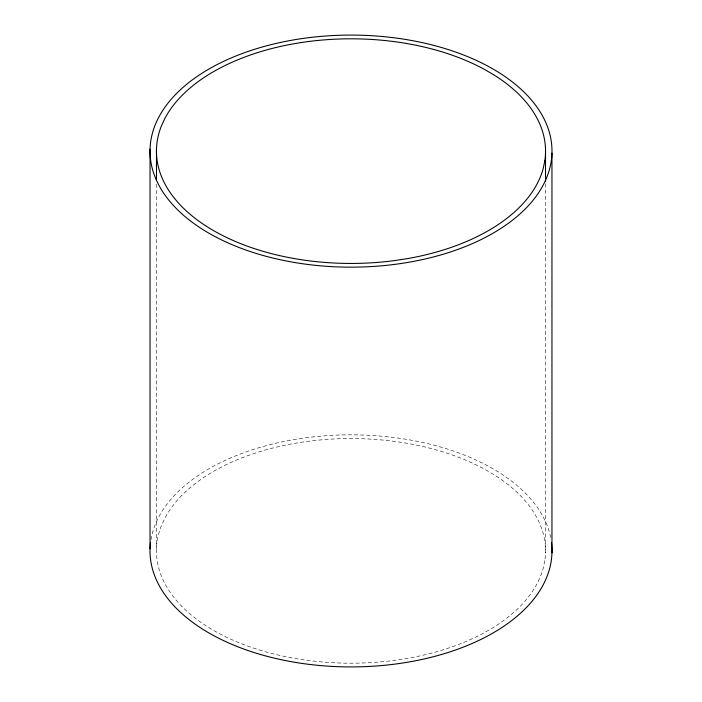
<?xml version="1.0" encoding="UTF-8"?>
<svg xmlns="http://www.w3.org/2000/svg" width="702" height="702" viewBox="0 0 702 702"><rect width="100%" height="100%" fill="white"/><g stroke="black" fill="none" stroke-linecap="round" stroke-linejoin="round"><path stroke-width="0.53" stroke-dasharray="3.51 2.63" d="M545.515 183.749L545.515 552.834M156.485 184.214L156.485 548.92M150.93 539.759A200.991 116.041 0 0 1 351 434.836A200.991 116.041 0 0 1 551.061 539.75M544.805 560.67L543.155 568.444A194.551 112.32 0 0 1 407.88 658.292L394.761 660.319A194.551 112.32 0 0 1 161.434 525.614L164.952 518.041A194.551 112.32 0 0 1 483.678 468.725L493.287 474.271A194.551 112.32 0 0 1 544.805 560.67"/><path stroke-width="1.05" d="M551.956 153.15A200.991 116.041 0 0 1 247.481 250.588A200.991 116.041 0 0 1 253.554 49.631A200.991 116.041 0 0 1 551.956 153.15L551.956 552.904M545.515 153.08L545.515 181.564M156.485 149.166L156.485 179.826M150.044 149.096L150.044 548.85M551.5 542.786A200.991 116.041 0 0 1 351 666.918A200.991 116.041 0 0 1 150.5 542.778M544.805 160.916L543.155 168.691A194.551 112.32 0 0 1 407.88 258.538L394.761 260.565A194.551 112.32 0 0 1 161.434 125.86L164.952 118.287A194.551 112.32 0 0 1 483.678 68.98L493.287 74.517A194.551 112.32 0 0 1 544.805 160.916"/></g></svg>
